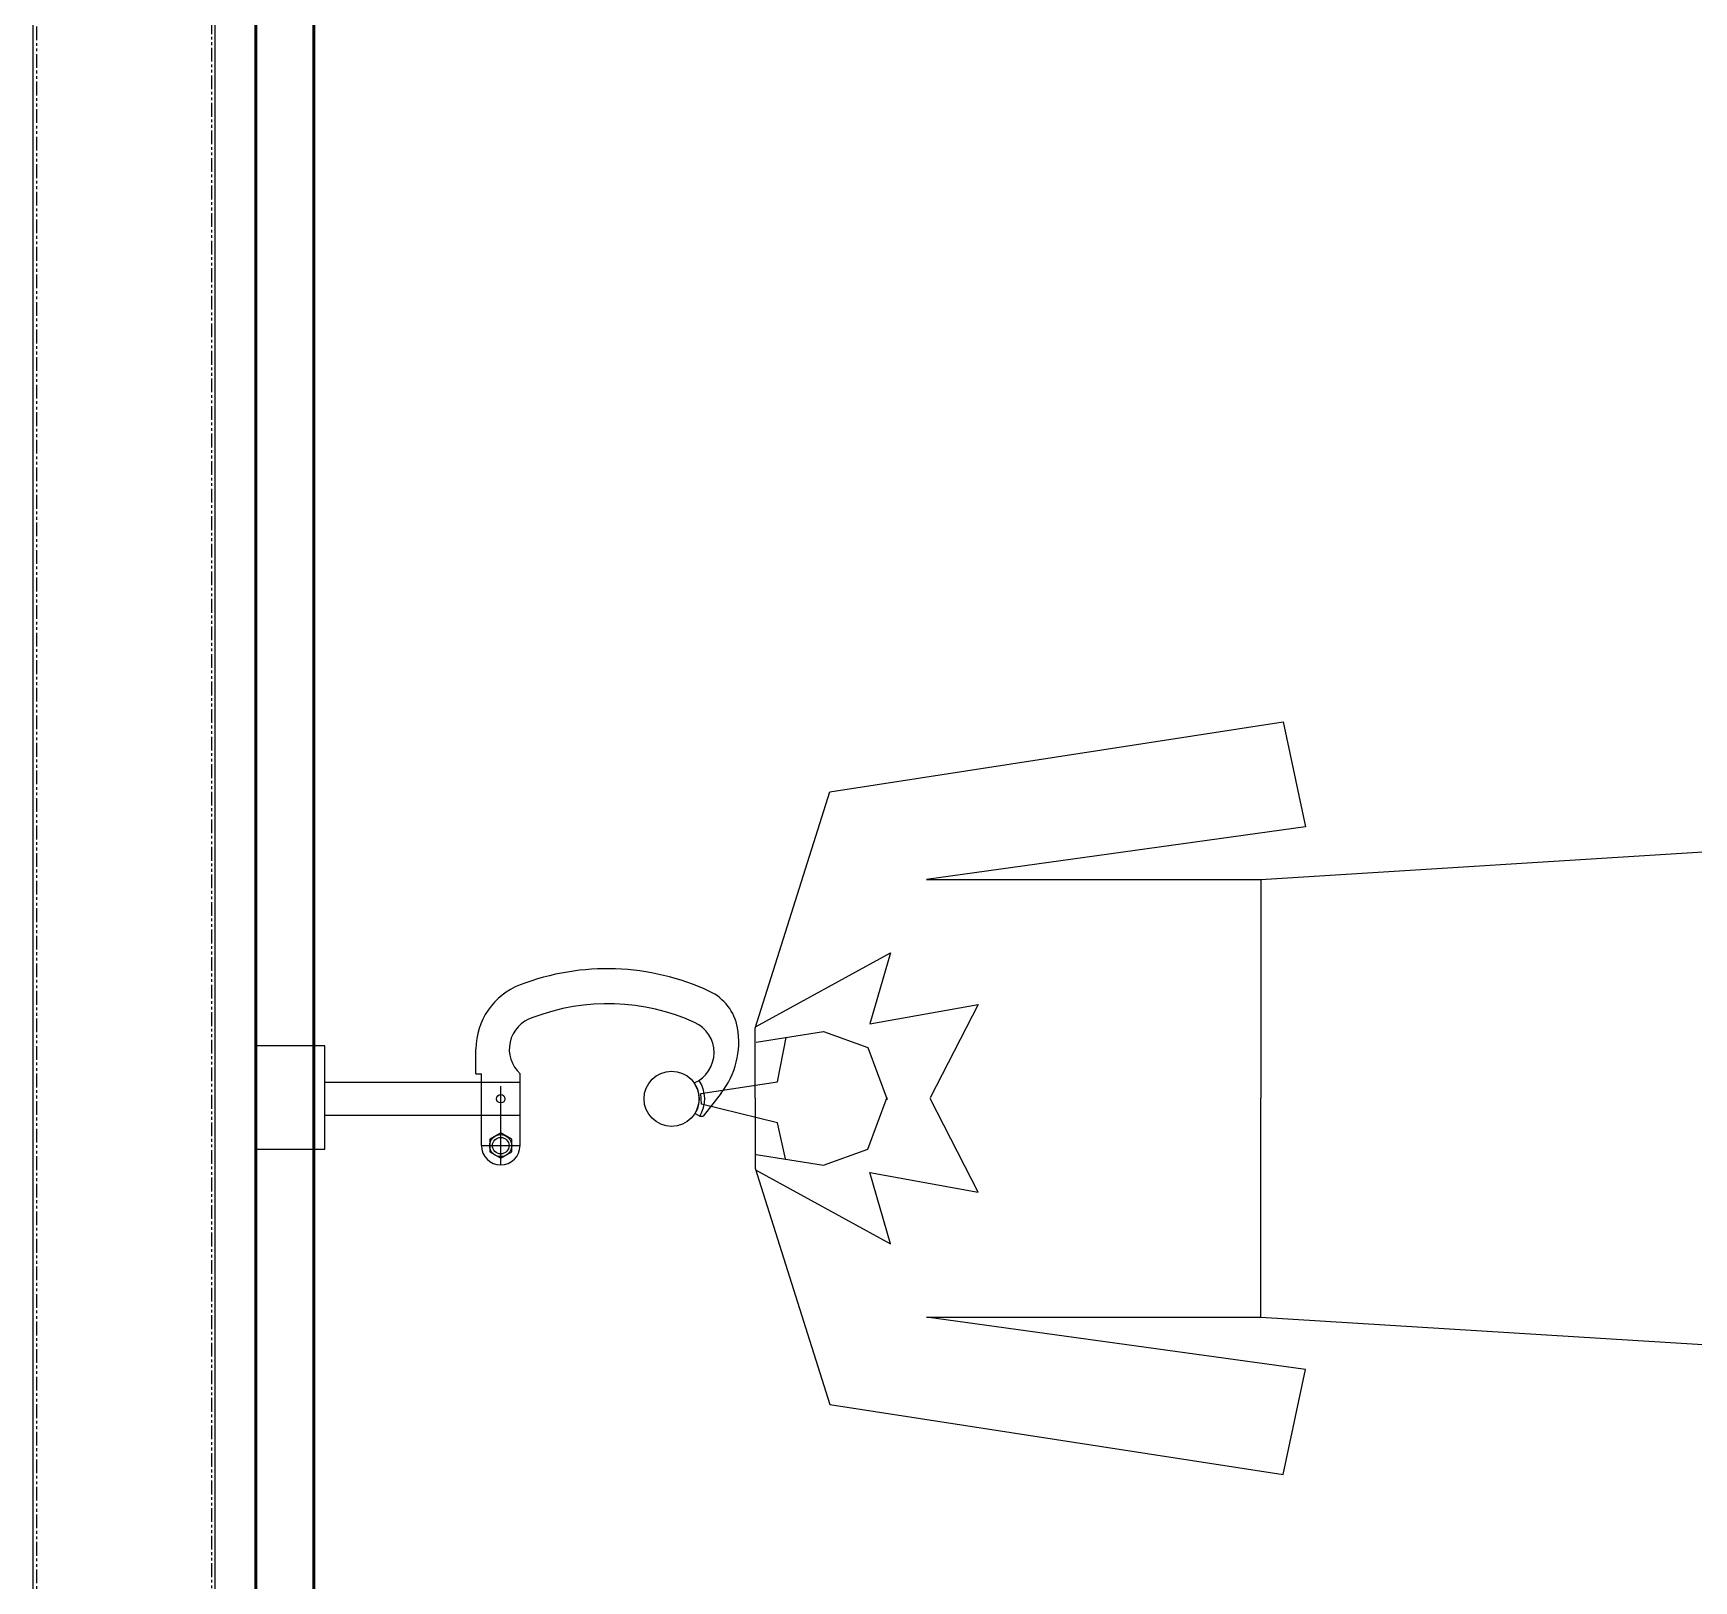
# Model space of a CAD drawing. Header units: millimetres. Extents: x -677815 to 406757, y -145898 to 39000.
# Drawn here: x 399532 to 400736, y -9123 to -8000 of the extents above; entities that cross this region are included whole.
import ezdxf

# ---------------------------------------------------------------- set-up
doc = ezdxf.new("R2010")
doc.units = ezdxf.units.MM
doc.header["$LTSCALE"] = 8
doc.linetypes.add('Xref Conv Trash$0$PHANTOM', pattern=[2.5, 1.25, -0.25, 0.25, -0.25, 0.25, -0.25])
for name, color, linetype in [('Xref Conv Trash$0$15 Traffic Rail', 82, 'Continuous'), ('Xref Conv Trash$0$16 Droppers', 7, 'Continuous'), ('Xref Conv Trash$0$17 G Brackets', 7, 'Continuous'), ('Xref Conv Trash$0$GARMENT', 8, 'Continuous')]:
    doc.layers.add(name, color=color, linetype=linetype)
doc.layers.add('Xref Conv Trash$0$Conv - Trash', color=1, linetype='Continuous', lineweight=25)
doc.layers.add('Xref Conv Trash$0$GOH - Stanchion', color=8, linetype='Continuous', lineweight=50)

# ---------------------------------------------------------------- blocks, each defined once
blk = doc.blocks.new('Xref Conv Trash$0$G Bracket-flat-71')
at = {"layer": 'Xref Conv Trash$0$17 G Brackets'}
for p, q in [((-34, 138), (18, 138)), ((-34, 138), (-34, 110)), ((18, 142), (18, 138)), ((18, 142), (36, 142)), ((-48, 124), (9.2, 124)), ((-38.6, 132), (-43.2, 124)), ((-43.2, 124), (-38.6, 116)), ((-29.4, 132), (-38.6, 132)), ((-24.8, 124), (-29.4, 132)), ((-29.4, 116), (-24.8, 124)), ((-38.6, 116), (-29.4, 116)), ((-34, 110), (18, 110)), ((-10.6, -17), (-12.7, -20.4)), ((-12.7, -20.4), (-12.7, -22.8)), ((4.1, -36), (-12.7, -22.8))]:
    blk.add_line(p, q, dxfattribs=at)
for centre, radius in [((-34, 124), 8), ((-34, 124), 6), ((0, 124), 3)]:
    blk.add_circle(centre, radius, dxfattribs=at)
for centre, radius, start, end in [((-34, 124), 14, 90, 270), ((36, 92), 50, 21, 90), ((36, 93.8), 24, 16.9831, 138.0414), ((-81.6, 46.8), 176, 335, 21), ((-83, 46.3), 152, 335.3833, 21), ((0, 0), 24, 238, 303.8591), ((0, 0), 20, 238, 304.9827), ((33.5, -6.8), 24, 203.457, 335.9103), ((41.1, 11.3), 60, 232, 280), ((45.3, -12.3), 36, 280, 335)]:
    blk.add_arc(centre, radius, start, end, dxfattribs=at)
blk = doc.blocks.new('Xref Conv Trash$0$GOH Transport Rail Section')
at = {"layer": 'Xref Conv Trash$0$15 Traffic Rail'}
blk.add_circle((-1, -301.6, 0.5), 20, dxfattribs=at)
at = {"layer": 'Xref Conv Trash$0$16 Droppers'}
for p, q in [((-13, -50, 0.5), (-13, -191.6, 0.5)), ((-13, -50, 0.5), (-13, -191.9, 0.5)), ((11, -50, 0.5), (11, -191.6, 0.5)), ((11, -50, 0.5), (11, -191.9, 0.5))]:
    blk.add_line(p, q, dxfattribs=at)
blk.add_lwpolyline([(37.5, -50), (37.5, 0), (-37.5, 0), (-37.5, -50)], close=True, dxfattribs=at)
blk.add_lwpolyline([(37.5, -50), (37.5, 0), (-37.5, 0), (-37.5, -50)], close=True, dxfattribs=at)
at = {"layer": 'Xref Conv Trash$0$17 G Brackets'}
blk.add_blockref('Xref Conv Trash$0$G Bracket-flat-71', (-1, -301.6, 0.5), dxfattribs=at)
blk = doc.blocks.new('Xref Conv Trash$0$Hanging Long')
at = {"layer": 'Xref Conv Trash$0$GARMENT'}
for p, q in [((-3.8, -0.3), (3.8, 0.3)), ((3.8, 0.3), (12.2, -55.3)), ((-17.5, -55.3), (-3.8, -0.3)), ((-50.4, -39.3), (-222, -93.3)), ((-51.5, -39.5), (-105.2, -137.3)), ((0.4, -39.3), (-50.4, -39.3)), ((-40.4, -40), (-48.1, -88.9)), ((0.4, -39.3), (51.2, -39.3)), ((41.1, -40), (48.9, -88.9)), ((51.2, -39.3), (222.7, -93.3)), ((52.2, -39.5), (105.9, -137.3)), ((-43.7, -61.2), (-17.5, -55.3)), ((12.2, -55.3), (44.6, -61.8)), ((-222, -93.3), (-272.8, -422.4)), ((-48.1, -88.9), (-36.5, -120.9)), ((48.9, -88.9), (37.2, -120.9)), ((222.7, -93.3), (273.5, -422.4)), ((-105.2, -137.3), (-53.6, -122.3)), ((-53.6, -122.3), (-67.7, -200.9)), ((-36.5, -120.9), (1.2, -135)), ((37.2, -120.9), (-0.4, -135)), ((54.4, -122.3), (68.5, -200.9)), ((105.9, -137.3), (54.4, -122.3)), ((-196.5, -438.5), (-158.4, -163.4)), ((-158.4, -163.4), (-158.4, -406.2)), ((-67.7, -200.9), (0.1, -166.1)), ((68.5, -200.9), (0.7, -166.1)), ((159.2, -163.4), (159.2, -406.2)), ((197.3, -438.5), (159.2, -163.4)), ((-158.4, -406.2), (-222, -1425)), ((-158.4, -406.2), (0.4, -406.2)), ((159.2, -406.2), (0.4, -406.2)), ((159.2, -406.2), (222.7, -1425)), ((-272.8, -422.4), (-196.5, -438.5)), ((273.5, -422.4), (197.3, -438.5))]:
    blk.add_line(p, q, dxfattribs=at)
blk = doc.blocks.new('*U199')
for p, q in [((5049.9, 1715.7), (36546.9, 7369.9)), ((5073.2, 1585.8), (36570.2, 7240)), ((5073.2, 1585.8), (36570.2, 7240))]:
    blk.add_line(p, q)
at = {"linetype": 'Xref Conv Trash$0$PHANTOM'}
for p, q in [((5065.5, 1716), (36532.1, 7364.7)), ((5072.7, 1588.3), (36569.7, 7242.4))]:
    blk.add_line(p, q, dxfattribs=at)
blk = doc.blocks.new('Xref Conv Trash')
at = {"layer": 'Xref Conv Trash$0$GOH - Stanchion', "linetype": 'Continuous'}
for p, q in [((399693.2, -3072.9), (399693.2, -13759.1)), ((399735.2, -3072.9), (399735.2, -13759.1))]:
    blk.add_line(p, q, dxfattribs=at)
at = {"rotation": 90.00000000000001}
for name, p in [('Xref Conv Trash$0$Hanging Long', (400016.2, -8773.4)), ('Xref Conv Trash$0$GOH Transport Rail Section', (399693.2, -8772.4, -0.5))]:
    blk.add_blockref(name, p, dxfattribs=at)
at = {"layer": 'Xref Conv Trash$0$Conv - Trash', "rotation": 79.82297319294562}
blk.add_blockref('*U199', (400328.1, -40094.1), dxfattribs=at)

msp = doc.modelspace()

# ---------------------------------------------------------------- block references
msp.add_blockref('Xref Conv Trash', (0, 0))

doc.saveas('drawing.dxf')
